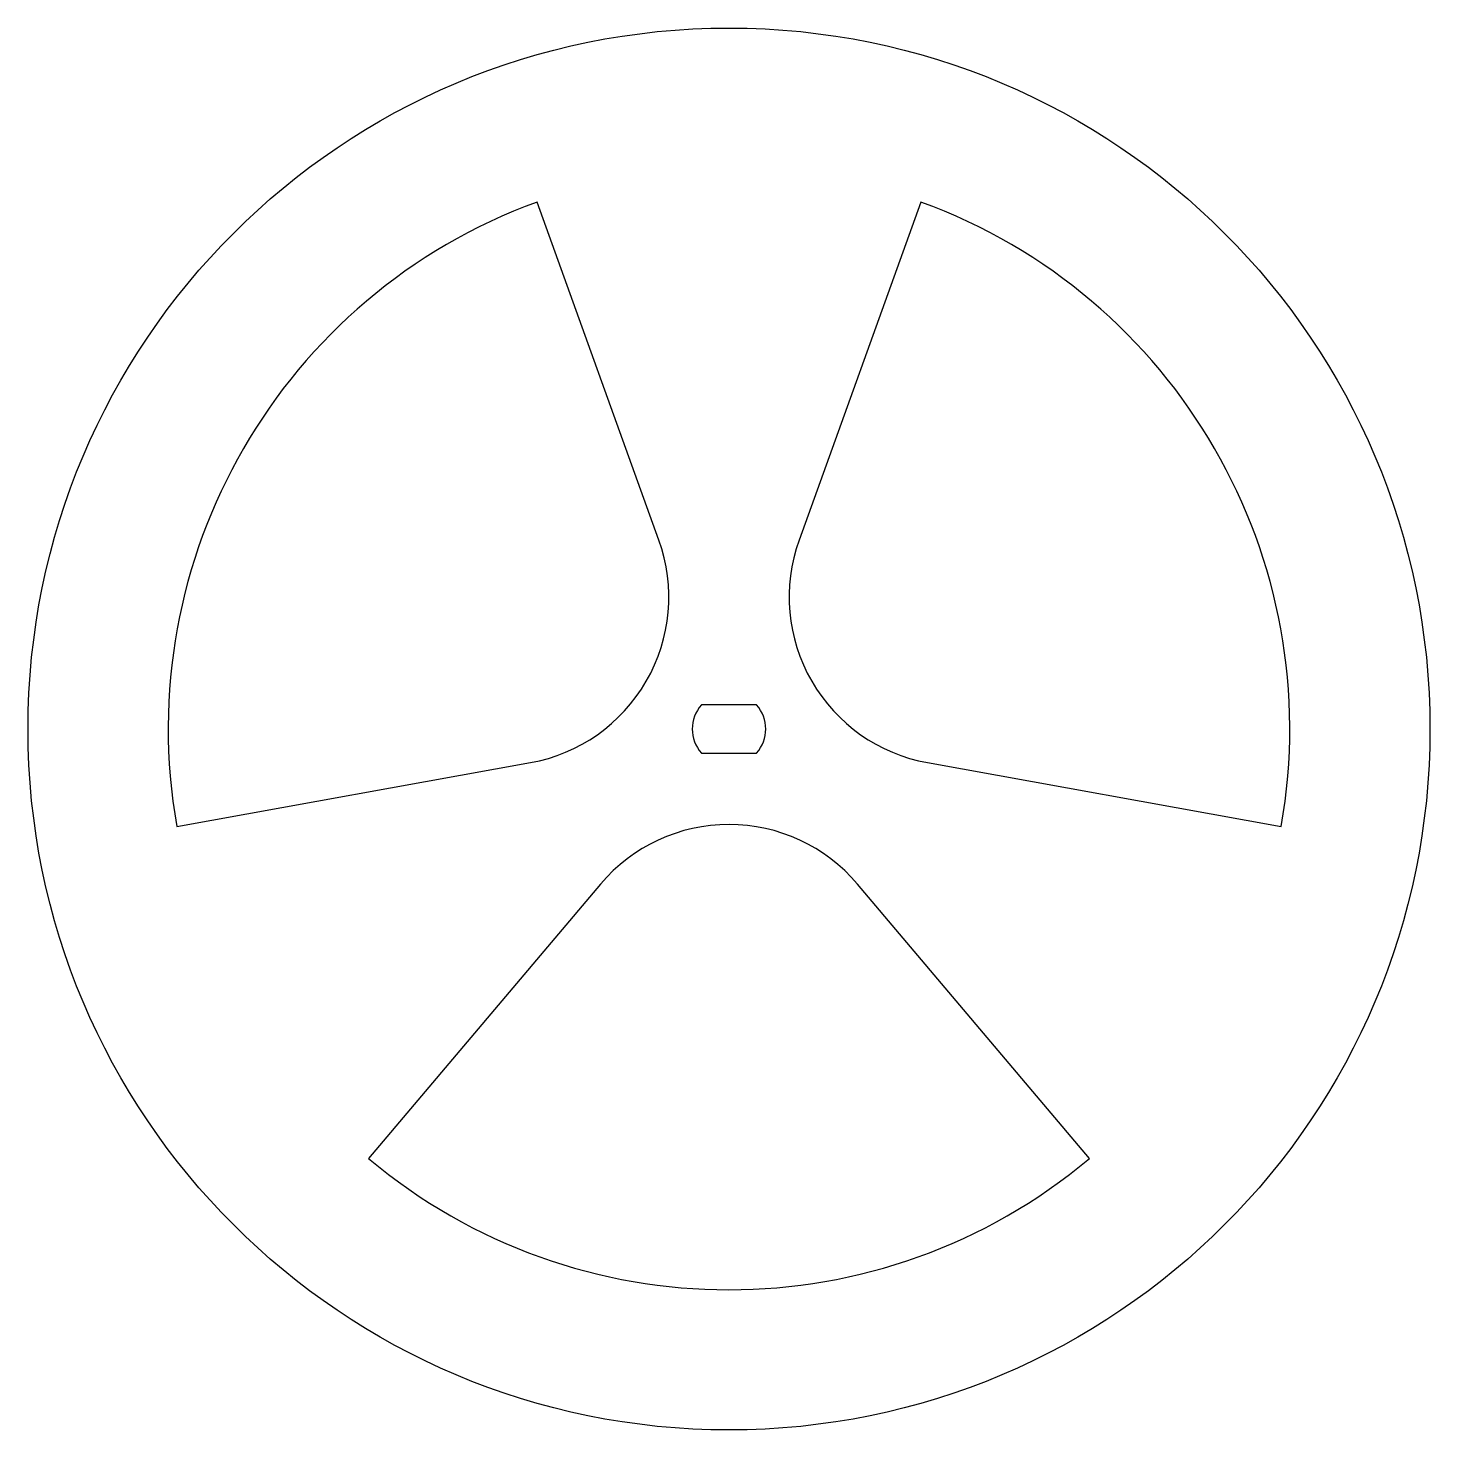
# Model space of a CAD drawing. Header units: millimetres. Extents: x -50 to 50, y -50 to 50.
import ezdxf

# ---------------------------------------------------------------- set-up
doc = ezdxf.new("R2010")
doc.units = ezdxf.units.MM
doc.layers.get('0').update_dxf_attribs({"linetype": 'CONTINUOUS'})

msp = doc.modelspace()

# ---------------------------------------------------------------- linework, layer by layer
for points in [[(-14.16, -2.4, 0.46413), (-5, 13.47), (-13.68, 37.59, 0.36397), (-39.39, -6.95)], [(39.39, -6.95, 0.36397), (13.68, 37.59), (5, 13.47, 0.46413), (14.16, -2.4)], [(1.97, -1.72, 0.37565), (1.97, 1.72), (-1.97, 1.72, 0.37565), (-1.97, -1.72)], [(-25.71, -30.64, 0.36397), (25.71, -30.64), (9.16, -11.06, 0.46413), (-9.16, -11.06)]]:
    msp.add_lwpolyline(points, format="xyb", close=True)
msp.add_circle((0, 0), 50)

doc.saveas('drawing.dxf')
